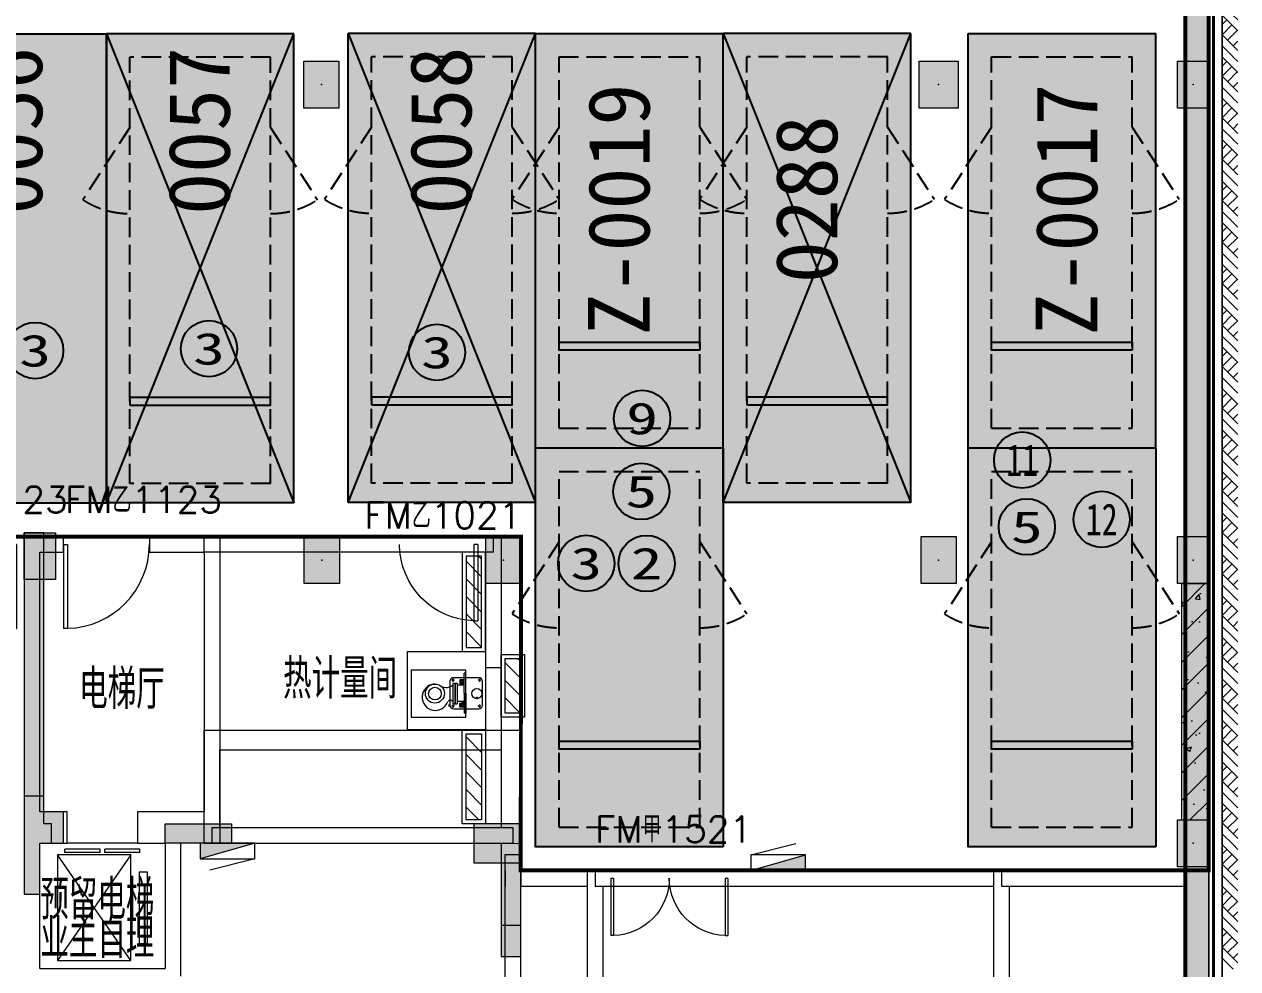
# Model space of a CAD drawing. Extents: x -264757 to 1033689, y 4049843 to 4347093.
# Drawn here: x 19860 to 35382, y 4284554 to 4296629 of the extents above; entities that cross this region are included whole.
import ezdxf
from ezdxf.enums import TextEntityAlignment as Align

# ---------------------------------------------------------------- set-up
doc = ezdxf.new("R2010")
doc.units = 0
doc.header["$LTSCALE"] = 1000
doc.header["$MEASUREMENT"] = 0
doc.linetypes.add('AX-01DK-PB01$1$A-001-车位参照B1$0$A-001-车位参照B1$0$A-001-车位参照B1$0$A-H4-001-基本图形$0$A-001-车位B1$0$DASH', pattern=[0.35, 0.25, -0.1])
doc.linetypes.add('DASH', pattern=[0.35, 0.25, -0.1])
doc.layers.add('AX-01DK-PB01$0$AX-001DK-01-PB01-02$0$A-3-WinF(Text)', color=8, linetype='Continuous', plot=False)
for name, color, linetype in [('不利因素1-紧邻消火栓', 7, 'Continuous'), ('不利因素11-尽端停车', 7, 'Continuous'), ('不利因素12-不满足一次性出车', 7, 'Continuous'), ('不利因素2-紧邻集水坑、排水沟', 7, 'Continuous'), ('不利因素3-紧邻房间出入口', 7, 'Continuous'), ('不利因素5-单面靠墙', 7, 'Continuous'), ('不可售车位', 255, 'Continuous'), ('大车位', 7, 'Continuous'), ('子母车位', 7, 'Continuous')]:
    doc.layers.add(name, color=color, linetype=linetype)
doc.layers.add('无关图层', color=8, linetype='Continuous', lineweight=0)
doc.layers.add('车位归属楼栋范围线', color=7, linetype='Continuous', true_color=0x19e6c7)
doc.styles.add('AX-01DK-PB01$0$AX-001DK-01-PB01-02$0$_TCH_WINDOW', font='SIMPLEX', dxfattribs={"bigfont": 'GBCBIG'})
doc.styles.add('AX-01DK-PB01$0$Standard', font='gbenor.shx', dxfattribs={"bigfont": 'gbcbig.shx'})
doc.styles.add('AX-01DK-PB01$1$AX-001DK-01-PB01-02$0$Standard', font='gbenor.shx', dxfattribs={"bigfont": 'gbcbig.shx'})
doc.styles.add('AX-ACK-BIANH1$0$黑体', font='simhei.ttf')
doc.styles.add('SX-ACK-PB01-WNC-ALL$0$黑体', font='simhei.ttf')
doc.styles.add('黑体', font='simhei.ttf')
pattern_1 = [(45, (-1162769.92, 4676018.46), (-176.776695, 176.776695), []), (50, (-1162769.9, 4676018.46), (717.26018, -62.75213), [75, -825]), (355, (-1162769.9, 4676018.46), (-138.75133, 752.19213), [60, -660]), (100.4514, (-1162710.15, 4676013.2), (578.5094, 689.43954), [63.7402, -701.1421]), (46.1842, (-1162769.9, 4676218.46), (1067.24105, -165.519), [112.5, -1237.5]), (96.6356, (-1162681, 4676204.7), (934.6627, 974.1179), [95.6103, -1051.713]), (351.1842, (-1162769.9, 4676218.5), (934.6619, 974.1186), [90, -990]), (21, (-1162669.9, 4676168.46), (596.90705, -402.6189), [75, -825]), (326, (-1162669.9, 4676168.46), (243.31533, 725.15005), [60, -660]), (71.4514, (-1162620.2, 4676134.9), (840.22263, 322.5305), [63.7402, -701.1421]), (37.5, (-1162769.92, 4676018.46), (12.159855, 332.893854), [0, -652, 0, -670, 0, -662.5]), (7.5, (-1162769.92, 4676018.46), (263.06954, 394.41171), [0, -382, 0, -637, 0, -252.5]), (327.5, (-1162992.92, 4676018.46), (533.822436, -22.55487), [0, -250, 0, -780, 0, -1035]), (317.5, (-1163092.92, 4676018.46), (583.18617, 100.10498), [0, -325, 0, -518, 0, -735])]
pattern_2 = [(315, (-4049148.33, 4241361.77), (112.2532015, 112.2532015), [])]

# ---------------------------------------------------------------- blocks, each defined once
blk = doc.blocks.new('20200722.21182239')
at = {"layer": '不利因素2-紧邻集水坑、排水沟', "true_color": 0xc46e92}
h = blk.add_hatch(color=233, dxfattribs=at)
h.dxf.hatch_style = 1
edge = h.paths.add_edge_path()
edge.add_arc((360, 360), 360, 0, 360)
at = {"layer": '不利因素2-紧邻集水坑、排水沟'}
blk.add_circle((360, 360), 360, dxfattribs=at)
at = {"layer": '不利因素2-紧邻集水坑、排水沟', "style": '黑体', "width": 1.390625}
blk.add_text('2', height=407, dxfattribs=at).set_placement((156, 156), (564, 156), align=Align.FIT)
blk = doc.blocks.new('SX-ACK-PB01-WNC-ALL$0$20200722.21182536')
at = {"layer": '不利因素3-紧邻房间出入口', "true_color": 0xe4d218}
h = blk.add_hatch(color=52, dxfattribs=at)
h.dxf.hatch_style = 1
edge = h.paths.add_edge_path()
edge.add_arc((360, 360), 360, 0, 360)
at = {"layer": '不利因素3-紧邻房间出入口'}
blk.add_circle((360, 360), 360, dxfattribs=at)
at = {"layer": '不利因素3-紧邻房间出入口', "style": 'SX-ACK-PB01-WNC-ALL$0$黑体', "width": 1.390625}
blk.add_text('3', height=407, dxfattribs=at).set_placement((156, 156), (564, 156), align=Align.FIT)
blk = doc.blocks.new('SX-ACK-PB01-WNC-ALL$0$20200722.21183209')
at = {"layer": '不利因素5-单面靠墙', "true_color": 0x6d711d}
h = blk.add_hatch(color=66, dxfattribs=at)
h.dxf.hatch_style = 1
edge = h.paths.add_edge_path()
edge.add_arc((360, 360), 360, 0, 360)
at = {"layer": '不利因素5-单面靠墙'}
blk.add_circle((360, 360), 360, dxfattribs=at)
at = {"layer": '不利因素5-单面靠墙', "style": 'SX-ACK-PB01-WNC-ALL$0$黑体', "width": 1.390625}
blk.add_text('5', height=407, dxfattribs=at).set_placement((156, 156), (564, 156), align=Align.FIT)
blk = doc.blocks.new('20200722.21185040')
at = {"layer": '不利因素11-尽端停车', "true_color": 0xf21b23}
h = blk.add_hatch(color=240, dxfattribs=at)
h.dxf.hatch_style = 1
edge = h.paths.add_edge_path()
edge.add_arc((360, 360), 360, 0, 360)
at = {"layer": '不利因素11-尽端停车'}
blk.add_circle((360, 360), 360, dxfattribs=at)
at = {"layer": '不利因素11-尽端停车', "style": '黑体', "width": 0.695313}
blk.add_text('11', height=407.3, dxfattribs=at).set_placement((156, 156), (564, 156), align=Align.FIT)
blk = doc.blocks.new('20200722.21185335')
at = {"layer": '不利因素12-不满足一次性出车', "true_color": 0x201adc}
h = blk.add_hatch(color=182, dxfattribs=at)
h.dxf.hatch_style = 1
edge = h.paths.add_edge_path()
edge.add_arc((360, 360), 360, 0, 360)
at = {"layer": '不利因素12-不满足一次性出车'}
blk.add_circle((360, 360), 360, dxfattribs=at)
at = {"layer": '不利因素12-不满足一次性出车', "style": '黑体', "width": 0.695313}
blk.add_text('12', height=407.3, dxfattribs=at).set_placement((156, 156), (564, 156), align=Align.FIT)
blk = doc.blocks.new('20200722.21175556')
at = {"layer": '不利因素1-紧邻消火栓', "true_color": 0x3c6a45}
h = blk.add_hatch(color=97, dxfattribs=at)
h.dxf.hatch_style = 1
edge = h.paths.add_edge_path()
edge.add_arc((360, 360), 360, 0, 360)
at = {"layer": '不利因素1-紧邻消火栓'}
blk.add_circle((360, 360), 360, dxfattribs=at)
at = {"layer": '不利因素1-紧邻消火栓', "style": '黑体', "width": 1.390625}
blk.add_text('9', height=407, dxfattribs=at).set_placement((156, 156), (564, 156), align=Align.FIT)
blk = doc.blocks.new('sadfsadfasf')
at = {"layer": '不可售车位', "true_color": 0x757b8a}
h = blk.add_hatch(color=8, dxfattribs=at)
h.dxf.hatch_style = 1
h.paths.add_polyline_path([(2400, 6000), (2400, 0), (0, 0), (0, 6000)])
at = {"layer": '不可售车位', "color": 8, "true_color": 0x757b8a}
blk.add_lwpolyline([(2400, 6000), (2400, 0), (0, 0), (0, 6000)], close=True, dxfattribs=at)
blk = doc.blocks.new('AX-01DK-PB01$0$AX-001DK-01-PB01-02$0$$DorLib2D$00000002')
at = {"layer": '无关图层'}
for p, q in [((-0.5, 0), (-0.5, 0.4875)), ((-0.475, 0.4875), (-0.5, 0.4875)), ((-0.475, 0), (-0.475, 0.4875)), ((0.475, 0), (0.475, 0.4875)), ((0.475, 0.4875), (0.5, 0.4875)), ((0.5, 0), (0.5, 0.4875)), ((-0.5, 0), (-0.475, 0)), ((0.5, 0), (0.475, 0))]:
    blk.add_line(p, q, dxfattribs=at)
at = {"layer": '无关图层', "lineweight": 13}
for centre, start, end in [((-0.4875, 0), 0, 88.53072), ((0.4875, 0), 91.46928, 180)]:
    blk.add_arc(centre, 0.4875, start, end, dxfattribs=at)
blk = doc.blocks.new('AX-01DK-PB01$0$$DorLib2D$00000001')
at = {"layer": '无关图层'}
for p, q in [((0.45, 0.975), (0.5, 0.975)), ((0.45, 0), (0.45, 0.975)), ((0.5, 0), (0.5, 0.975)), ((0.5, 0), (0.45, 0))]:
    blk.add_line(p, q, dxfattribs=at)
at = {"layer": '无关图层', "lineweight": 13}
blk.add_arc((0.475, 0), 0.975, 91.4693, 180, dxfattribs=at)
blk = doc.blocks.new('AX-01DK-PB01$1$$LinePat$素土夯实')
at = {"layer": '无关图层'}
for p, q in [((0, -210), (210, 0)), ((120, -300), (420, 0)), ((420, 0), (608, -188)), ((495, -300), (795, 0)), ((615, 0), (705, -90)), ((210, -210), (300, -300)), ((315, -105), (502, -293)), ((705, -300), (795, -210))]:
    blk.add_line(p, q, dxfattribs=at)
blk = doc.blocks.new('SX-CK-PB001-WNC$1$20211103.13313578')
at = {"layer": '无关图层'}
h = blk.add_hatch(color=256, dxfattribs=at)
h.dxf.hatch_style = 1
h.paths.add_polyline_path([(0, 600), (450, 600), (450, 0), (0, 0)])
blk.add_lwpolyline([(0, 600), (450, 600), (450, 0), (0, 0)], close=True, dxfattribs=at)
blk.add_point((225, 300), dxfattribs=at)
blk = doc.blocks.new('SX-CK-PB001-WNC$1$20211103.13313888')
at = {"layer": '无关图层'}
h = blk.add_hatch(color=256, dxfattribs=at)
h.dxf.hatch_style = 1
h.paths.add_polyline_path([(0, 600), (400, 600), (400, 0), (0, 0)])
blk.add_lwpolyline([(0, 600), (400, 600), (400, 0), (0, 0)], close=True, dxfattribs=at)
blk.add_point((200, 300), dxfattribs=at)
blk = doc.blocks.new('PX-03CK-JSK$0$PX-CKB-P01-JSK$0$$0$水泵')
at = {"layer": '无关图层'}
for p, q in [((-25148, 231515, 0), (-25148, 231195, 0)), ((-25135, 231525, 0), (-25095, 231525, 0)), ((-25116, 231543, 0), (-25116, 231511, 0)), ((-25116, 231511, 0), (-25116, 231507, 0)), ((-24798, 231565, 0), (-25098, 231565, 0)), ((-24903, 231492, 0), (-24880, 231492, 0)), ((-24804, 231524, 0), (-24764, 231524, 0)), ((-24785, 231542, 0), (-24785, 231510, 0)), ((-24785, 231510, 0), (-24785, 231506, 0)), ((-24748, 231195, 0), (-24748, 231515, 0)), ((-24644, 231352, 0), (-25244, 231352, 0)), ((-25244, 231352, 0), (-25244, 230652, 0)), ((-24950, 231351, 0), (-25204, 231351, 0)), ((-25204, 231351, 0), (-25204, 231330, 0)), ((-24950, 231330, 0), (-25204, 231330, 0)), ((-25120, 231330, 0), (-25120, 231273, 0)), ((-25120, 231273, 0), (-25070, 231273, 0)), ((-25108, 231323, 0), (-25067, 231323, 0)), ((-25108, 231284, 0), (-25108, 231323, 0)), ((-25070, 231284, 0), (-25108, 231284, 0)), ((-25103, 231315, 0), (-25103, 231292, 0)), ((-25085, 231320, 0), (-25098, 231320, 0)), ((-25098, 231287, 0), (-25084, 231287, 0)), ((-25084, 231323, 0), (-25084, 231284, 0)), ((-25084, 231310, 0), (-25052, 231310, 0)), ((-25084, 231297, 0), (-25052, 231297, 0)), ((-25055, 231310, 0), (-25083, 231310, 0)), ((-25070, 231273, 0), (-25070, 231284, 0)), ((-25067, 231323, 0), (-25067, 231330, 0)), ((-25052, 231328, 0), (-25052, 231239, 0)), ((-24950, 231351, 0), (-24696, 231351, 0)), ((-24950, 231330, 0), (-24696, 231330, 0)), ((-24846, 231239, 0), (-24846, 231328, 0)), ((-24846, 231312, 0), (-24807, 231312, 0)), ((-24844, 231299, 0), (-24806, 231299, 0)), ((-24827, 231323, 0), (-24827, 231330, 0)), ((-24785, 231323, 0), (-24827, 231323, 0)), ((-24824, 231284, 0), (-24785, 231284, 0)), ((-24824, 231273, 0), (-24824, 231284, 0)), ((-24773, 231273, 0), (-24824, 231273, 0)), ((-24807, 231322, 0), (-24807, 231284, 0)), ((-24793, 231319, 0), (-24807, 231319, 0)), ((-24807, 231289, 0), (-24793, 231289, 0)), ((-24788, 231294, 0), (-24788, 231314, 0)), ((-24785, 231284, 0), (-24785, 231323, 0)), ((-24773, 231324, 0), (-24773, 231332, 0)), ((-24773, 231330, 0), (-24773, 231273, 0)), ((-24696, 231351, 0), (-24696, 231330, 0)), ((-24644, 230652, 0), (-24644, 231352, 0)), ((-25136, 231186, 0), (-25096, 231186, 0)), ((-25106, 231185, 0), (-25129, 231185, 0)), ((-25117, 231204, 0), (-25117, 231172, 0)), ((-25117, 231172, 0), (-25117, 231168, 0)), ((-25098, 231145, 0), (-24798, 231145, 0)), ((-25077, 231185, 0), (-25077, 231238, 0)), ((-25077, 231215, 0), (-24815, 231215, 0)), ((-25077, 231208, 0), (-24815, 231208, 0)), ((-25077, 231185, 0), (-24815, 231185, 0)), ((-25076, 231238, 0), (-24815, 231238, 0)), ((-24815, 231185, 0), (-24815, 231238, 0)), ((-24781, 231136, 0), (-24805, 231136, 0)), ((-24804, 231186, 0), (-24764, 231186, 0)), ((-24785, 231205, 0), (-24785, 231173, 0)), ((-24785, 231173, 0), (-24785, 231169, 0)), ((-25244, 230652, 0), (-24644, 230652, 0))]:
    blk.add_line(p, q, dxfattribs=at)
for centre, radius in [((-25117, 231525, 0), 8.75), ((-24944, 231492, 0), 65), ((-24891, 231492, 0), 7.88), ((-24785, 231524, 0), 8.75), ((-25117, 231186, 0), 8.75), ((-24785, 231186, 0), 8.75), ((-24945, 230955, 0), 122), ((-24945, 230955, 0), 80.5)]:
    blk.add_circle(centre, radius, dxfattribs=at)
for centre, radius, start, end in [((-25098, 231515, 0), 50, 90.0002, 180.0002), ((-24798, 231515, 0), 50, 0.0002, 90.0002), ((-25098, 231315, 0), 5.18, 90.0002, 180.0002), ((-25098, 231292, 0), 5.18, 180.0002, 270.0002), ((-24793, 231314, 0), 5.18, 0.0002, 90.0002), ((-24793, 231294, 0), 5.18, 270.0002, 0.0002), ((-25098, 231195, 0), 50, 180.0002, 270.0002), ((-24899, 230961, 0), 169, 185.2838, 71.5275), ((-25165, 231098, 0), 142, 319.6544, 36.6268), ((-24826, 231152, 0), 34.6, 117.9765, 237.6187), ((-24798, 231195, 0), 50, 270.0002, 0.0002)]:
    blk.add_arc(centre, radius, start, end, dxfattribs=at)
blk = doc.blocks.new('AX-01DK-PB01$0$AX-001DK-01-PP01$0$AX-001DK-01-PP01$0$$DORLIB2D$00000127')
at = {"layer": '无关图层'}
for points in [[(-0.533, 0.795), (-0.533, 0.69)], [(-0.033, 0.795), (-0.533, 0.795)], [(-0.033, 0.69), (-0.533, 0.69)], [(-0.033, 0.795), (-0.033, 0.69)], [(0.533, 0.795), (0.033, 0.795)], [(0.033, 0.795), (0.033, 0.69)], [(0.533, 0.69), (0.033, 0.69)], [(0.533, 0.795), (0.533, 0.69)], [(0.5, 0.5), (-0.5, 0.5)]]:
    blk.add_lwpolyline(points, dxfattribs=at)
blk = doc.blocks.new('PX-03CK-XHS$1$$TWTSYS$00000508')
at = {"layer": '无关图层'}
for p, q in [((-0.5, 0.5), (0.324, 1.224)), ((-0.5, 0.5), (-0.5, -0.5)), ((-0.5, -0.5), (0.5, 0.5)), ((0.5, 0.5), (-0.5, 0.5)), ((0.5, -0.5), (0.5, 0.5)), ((-0.5, -0.5), (0.5, -0.5))]:
    blk.add_line(p, q, dxfattribs=at)
blk.add_solid([(0.5, -0.5), (0.5, 0.5), (-0.5, -0.5)], dxfattribs=at)
blk = doc.blocks.new('A$C741380cb')
at = {"layer": '子母车位', "true_color": 0x0617f9}
h = blk.add_hatch(color=5, dxfattribs=at)
h.dxf.hatch_style = 1
h.paths.add_polyline_path([(2400, 0), (2400, -10400), (0, -10400), (0, 0)])

msp = doc.modelspace()

# ---------------------------------------------------------------- hatches: boundary and pattern name
at = {"layer": '大车位', "true_color": 0xe806f9}
h = msp.add_hatch(color=6, dxfattribs=at)
h.dxf.hatch_style = 1
h.paths.add_polyline_path([(23310.4, 4296508), (23310.4, 4290508), (20910.4, 4290508), (20910.4, 4296508)])
h = msp.add_hatch(color=6, dxfattribs=at)
h.dxf.hatch_style = 1
h.paths.add_polyline_path([(26401.4, 4296512.6), (26401.4, 4290512.6), (24001.4, 4290512.6), (24001.4, 4296512.6)])
h = msp.add_hatch(color=6, dxfattribs=at)
h.dxf.hatch_style = 1
h.paths.add_polyline_path([(31201.4, 4296512.6), (31201.4, 4290512.6), (28801.4, 4290512.6), (28801.4, 4296512.6)])
at = {"layer": '无关图层'}
h = msp.add_hatch(dxfattribs=at)
h.set_pattern_fill('钢筋混凝土', color=256, scale=100)
h.set_pattern_definition(pattern_1)
h.paths.add_polyline_path([(34710.6, 4289478), (35010.6, 4289478), (35010.6, 4315662.6), (26911, 4315662.6), (26911, 4315362.6), (34710.6, 4315362.6)])
for points in [[(34711, 4309466.7), (34711.1, 4257299.3), (35011.1, 4257299.3), (35011, 4309466.7)], [(19860.6, 4290127.9), (20259.5, 4290127.9), (20259.5, 4289527.9), (19860.6, 4289527.9)], [(20360, 4286558.4), (20110.9, 4286557), (20110.9, 4286758.4), (19860, 4286758.4), (19860, 4285508), (20060.7, 4285508), (20060.7, 4286157.9), (20360, 4286158.4)], [(21660.6, 4286157.9), (21660.6, 4286407.9), (22510.6, 4286407.9), (22510.6, 4286157.9)], [(26210, 4286408), (25610, 4286408), (25610, 4285908), (26210, 4285908)], [(25959.3, 4285108), (25959.7, 4284708), (26210.2, 4284708), (26209.9, 4285108)]]:
    msp.add_hatch(color=256, dxfattribs=at).paths.add_polyline_path(points)
h = msp.add_hatch(color=256, dxfattribs=at)
h.dxf.hatch_style = 1
h.paths.add_polyline_path([(31305.4, 4296158), (31805.4, 4296158), (31805.4, 4295558), (31305.4, 4295558)])
h = msp.add_hatch(color=256, dxfattribs=at)
h.dxf.hatch_style = 1
h.paths.add_polyline_path([(20209.3, 4286157.9), (20209.3, 4286407.9), (20110.2, 4286407.9), (20110.2, 4290127.9), (19860.2, 4290127.9), (19859.3, 4286407.9), (19859.3, 4285507.9), (20059.3, 4285507.9), (20059.3, 4286157.9)])
h = msp.add_hatch(dxfattribs=at)
h.set_pattern_fill('ANSI31', color=256, scale=100, angle=270)
h.set_pattern_definition(pattern_2)
h.paths.add_polyline_path([(25710.4, 4288658.5), (25710.4, 4289828), (25510.5, 4289828), (25510.5, 4288658.5)])
h = msp.add_hatch(dxfattribs=at)
h.set_pattern_fill('钢筋混凝土', color=256, scale=100)
h.set_pattern_definition(pattern_1)
h.paths.add_polyline_path([(35010.6, 4289478), (34660.6, 4289478), (34660.6, 4286458), (35010.6, 4286458)])
h = msp.add_hatch(dxfattribs=at)
h.set_pattern_fill('ANSI31', color=256, scale=100, angle=270)
h.set_pattern_definition([(315, (-4049648.23, 4240838.38), (112.2532015, 112.2532015), [])])
h.paths.add_polyline_path([(26210.3, 4288521.5), (26210.3, 4287821.5), (26010.4, 4287821.5), (26010.4, 4288521.5)])
h = msp.add_hatch(dxfattribs=at)
h.set_pattern_fill('ANSI31', color=256, scale=100, angle=270)
h.set_pattern_definition(pattern_2)
h.paths.add_polyline_path([(25710.4, 4287558.5), (25710.4, 4286458), (25510.5, 4286458), (25510.5, 4287558.5)])
h = msp.add_hatch(color=256, dxfattribs=at)
h.dxf.hatch_style = 1
h.paths.add_polyline_path([(25610, 4286408), (25610, 4286158), (25960, 4286158), (25960, 4284708), (26210, 4284708), (26210, 4286408)])
h = msp.add_hatch(dxfattribs=at)
h.set_pattern_fill('钢筋混凝土', color=256, scale=100)
h.set_pattern_definition(pattern_1)
h.paths.add_polyline_path([(35010.6, 4286458), (34710.6, 4286458), (34710.6, 4256908.1), (26760.7, 4256908.1), (26760.7, 4256608.1), (35010.6, 4256608.1)])

# ---------------------------------------------------------------- linework, layer by layer
at = {"layer": '大车位', "color": 83}
for p, q in [((20910.4, 4290508, 0), (20910.4, 4296508, 0)), ((23310.4, 4296508, 0), (20910.4, 4296508, 0)), ((23310.4, 4290508, 0), (23310.4, 4296508, 0)), ((24001.4, 4290512.6, 0), (24001.4, 4296512.6, 0)), ((26401.4, 4296512.6, 0), (24001.4, 4296512.6, 0)), ((26401.4, 4290512.6, 0), (26401.4, 4296512.6, 0)), ((28801.4, 4290512.6, 0), (28801.4, 4296512.6, 0)), ((31201.4, 4296512.6, 0), (28801.4, 4296512.6, 0)), ((31201.4, 4290512.6, 0), (31201.4, 4296512.6, 0)), ((23310.4, 4290508, 0), (20910.4, 4290508, 0)), ((26401.4, 4290512.6, 0), (24001.4, 4290512.6, 0)), ((31201.4, 4290512.6, 0), (28801.4, 4290512.6, 0))]:
    msp.add_line(p, q, dxfattribs=at)
at = {"layer": '大车位', "color": 8, "linetype": 'AX-01DK-PB01$1$A-001-车位参照B1$0$A-001-车位参照B1$0$A-001-车位参照B1$0$A-H4-001-基本图形$0$A-001-车位B1$0$DASH'}
for p, q in [((23010.4, 4296208, 0), (21210.4, 4296208, 0)), ((21210.4, 4290758, 0), (21210.4, 4296208, 0)), ((23010.4, 4290758, 0), (23010.4, 4296208, 0)), ((26101.4, 4296212.6, 0), (24301.4, 4296212.6, 0)), ((24301.4, 4290762.6, 0), (24301.4, 4296212.6, 0)), ((26101.4, 4290762.6, 0), (26101.4, 4296212.6, 0)), ((30901.4, 4296212.6, 0), (29101.4, 4296212.6, 0)), ((29101.4, 4290762.6, 0), (29101.4, 4296212.6, 0)), ((30901.4, 4290762.6, 0), (30901.4, 4296212.6, 0)), ((23010.4, 4290758, 0), (21210.4, 4290758, 0)), ((26101.4, 4290762.6, 0), (24301.4, 4290762.6, 0)), ((30901.4, 4290762.6, 0), (29101.4, 4290762.6, 0))]:
    msp.add_line(p, q, dxfattribs=at)
at = {"layer": '大车位', "color": 83, "elevation": 0}
for points in [[(20910.4, 4296508), (23310.4, 4290508)], [(20910.4, 4290508), (23310.4, 4296508)], [(24001.4, 4296512.6), (26401.4, 4290512.6)], [(24001.4, 4290512.6), (26401.4, 4296512.6)], [(28801.4, 4296512.6), (31201.4, 4290512.6)], [(28801.4, 4290512.6), (31201.4, 4296512.6)]]:
    msp.add_lwpolyline(points, dxfattribs=at)
at = {"layer": '大车位', "linetype": 'AX-01DK-PB01$1$A-001-车位参照B1$0$A-001-车位参照B1$0$A-001-车位参照B1$0$A-H4-001-基本图形$0$A-001-车位B1$0$DASH', "elevation": 0}
for points in [[(21210.4, 4295308), (20610.4, 4294386.1)], [(23010.4, 4295308), (23610.4, 4294386.1)], [(24301.4, 4295312.6), (23701.4, 4294390.7)], [(26101.4, 4295312.6), (26701.4, 4294390.7)], [(29101.4, 4295312.6), (28501.4, 4294390.7)], [(30901.4, 4295312.6), (31501.4, 4294390.7)]]:
    msp.add_lwpolyline(points, dxfattribs=at)
at = {"layer": '大车位', "elevation": 0}
for points in [[(21210.4, 4291758), (23010.4, 4291758), (23010.4, 4291858), (21210.4, 4291858)], [(24301.4, 4291762.6), (26101.4, 4291762.6), (26101.4, 4291862.6), (24301.4, 4291862.6)], [(29101.4, 4291762.6), (30901.4, 4291762.6), (30901.4, 4291862.6), (29101.4, 4291862.6)]]:
    msp.add_lwpolyline(points, close=True, dxfattribs=at)
at = {"layer": '大车位', "linetype": 'AX-01DK-PB01$1$A-001-车位参照B1$0$A-001-车位参照B1$0$A-001-车位参照B1$0$A-H4-001-基本图形$0$A-001-车位B1$0$DASH'}
for centre, start, end in [((21210.4, 4295308, 0), 236.94427, 270), ((23010.4, 4295308, 0), 270, 303.05573), ((24301.4, 4295312.6, 0), 236.94427, 270), ((26101.4, 4295312.6, 0), 270, 303.05573), ((29101.4, 4295312.6, 0), 236.94427, 270), ((30901.4, 4295312.6, 0), 270, 303.05573)]:
    msp.add_arc(centre, 1100, start, end, dxfattribs=at)
at = {"layer": '子母车位', "color": 83}
for p, q in [((26401.4, 4291212.6, 0), (26401.4, 4296512.6, 0)), ((26401.4, 4296512.6, 0), (28801.4, 4296512.6, 0)), ((28801.4, 4291212.6, 0), (28801.4, 4296512.6, 0)), ((31932.4, 4291212.6, 0), (31932.4, 4296512.6)), ((31932.4, 4296512.6), (34332.4, 4296512.6)), ((34332.4, 4291212.6, 0), (34332.4, 4296512.6)), ((26401.4, 4291212.6, 0), (28801.4, 4291212.6, 0)), ((31932.4, 4291212.6, 0), (34332.4, 4291212.6, 0))]:
    msp.add_line(p, q, dxfattribs=at)
at = {"layer": '子母车位', "color": 8, "linetype": 'AX-01DK-PB01$1$A-001-车位参照B1$0$A-001-车位参照B1$0$A-001-车位参照B1$0$A-H4-001-基本图形$0$A-001-车位B1$0$DASH'}
for p, q in [((26701.4, 4296212.6, 0), (28501.4, 4296212.6, 0)), ((26701.4, 4291462.6, 0), (26701.4, 4296212.6, 0)), ((28501.4, 4291462.6, 0), (28501.4, 4296212.6, 0)), ((32232.4, 4296212.6), (34032.4, 4296212.6)), ((32232.4, 4291462.6, 0), (32232.4, 4296212.6)), ((34032.4, 4291462.6, 0), (34032.4, 4296212.6)), ((26701.4, 4291462.6, 0), (28501.4, 4291462.6, 0)), ((32232.4, 4291462.6, 0), (34032.4, 4291462.6, 0)), ((26701.4, 4290912.6), (28501.4, 4290912.6)), ((26701.4, 4286362.6, 0), (26701.4, 4290912.6)), ((28501.4, 4286362.6, 0), (28501.4, 4290912.6)), ((32232.4, 4290912.6, 0), (34032.4, 4290912.6, 0)), ((32232.4, 4286362.6), (32232.4, 4290912.6, 0)), ((34032.4, 4286362.6), (34032.4, 4290912.6, 0)), ((26701.4, 4286362.6, 0), (28501.4, 4286362.6, 0)), ((32232.4, 4286362.6), (34032.4, 4286362.6))]:
    msp.add_line(p, q, dxfattribs=at)
at = {"layer": '子母车位', "linetype": 'AX-01DK-PB01$1$A-001-车位参照B1$0$A-001-车位参照B1$0$A-001-车位参照B1$0$A-H4-001-基本图形$0$A-001-车位B1$0$DASH', "elevation": 0}
for points in [[(26701.4, 4295312.6), (26101.4, 4294390.7)], [(28501.4, 4295312.6), (29101.4, 4294390.7)], [(32232.4, 4295312.6), (31632.4, 4294390.7)], [(34032.4, 4295312.6), (34632.4, 4294390.7)], [(26701.4, 4290012.6), (26101.4, 4289090.7)], [(28501.4, 4290012.6), (29101.4, 4289090.7)], [(32232.4, 4290012.6), (31632.4, 4289090.7)], [(34032.4, 4290012.6), (34632.4, 4289090.7)]]:
    msp.add_lwpolyline(points, dxfattribs=at)
at = {"layer": '子母车位', "elevation": 0}
for points in [[(28501.4, 4292462.6), (26701.4, 4292462.6), (26701.4, 4292562.6), (28501.4, 4292562.6)], [(34032.4, 4292462.6), (32232.4, 4292462.6), (32232.4, 4292562.6), (34032.4, 4292562.6)], [(28501.4, 4287362.6), (26701.4, 4287362.6), (26701.4, 4287462.6), (28501.4, 4287462.6)], [(34032.4, 4287362.6), (32232.4, 4287362.6), (32232.4, 4287462.6), (34032.4, 4287462.6)]]:
    msp.add_lwpolyline(points, close=True, dxfattribs=at)
at = {"layer": '子母车位', "color": 83, "elevation": 0}
for points in [[(28801.4, 4286112.6), (26401.4, 4286112.6), (26401.4, 4291212.6), (28801.4, 4291212.6)], [(34332.4, 4286112.6), (31932.4, 4286112.6), (31932.4, 4291212.6), (34332.4, 4291212.6)]]:
    msp.add_lwpolyline(points, close=True, dxfattribs=at)
at = {"layer": '子母车位', "linetype": 'AX-01DK-PB01$1$A-001-车位参照B1$0$A-001-车位参照B1$0$A-001-车位参照B1$0$A-H4-001-基本图形$0$A-001-车位B1$0$DASH'}
for centre, start, end in [((26701.4, 4295312.6, 0), 236.94427, 270), ((28501.4, 4295312.6, 0), 270, 303.05573), ((32232.4, 4295312.6), 236.94427, 270), ((34032.4, 4295312.6), 270, 303.05573), ((26701.4, 4290012.6), 236.94427, 270), ((28501.4, 4290012.6), 270, 303.05573), ((32232.4, 4290012.6, 0), 236.94427, 270), ((34032.4, 4290012.6, 0), 270, 303.05573)]:
    msp.add_arc(centre, 1100, start, end, dxfattribs=at)
at = {"layer": '无关图层'}
for p, q in [((35080.3, 4315732.6), (35083, 4256546.5)), ((35183, 4256447.1), (35180.3, 4315832.6)), ((35180.3, 4315832.6), (35183, 4256447.1)), ((35063, 4256566.3), (35060.3, 4315712.6)), ((35070.3, 4315722.6), (35073, 4256556.4)), ((34711, 4309466.7), (34711.1, 4257299.3)), ((35011, 4309466.7), (35011.1, 4257299.3)), ((19960, 4290078), (19760, 4290078)), ((20360, 4290078), (19960, 4290078)), ((20360, 4289878), (20360, 4290078)), ((22360.4, 4290078), (21460, 4290078)), ((21460, 4290078), (21460, 4289878)), ((25860.4, 4290078), (22160.4, 4290078)), ((22160.4, 4289878), (22160.4, 4290078)), ((22360.4, 4290078), (22360.4, 4286158)), ((25660.4, 4290078), (24660.4, 4290078)), ((25860.4, 4289878), (25860.4, 4290078)), ((25960.4, 4290078), (25960.4, 4286408)), ((20060, 4289878), (20360, 4289878)), ((20060, 4286558), (20060, 4289878)), ((21460, 4289878), (22160.4, 4289878)), ((25860.4, 4289878), (22160.4, 4289878)), ((22160.4, 4289878), (22160.4, 4286558)), ((25660.4, 4289878), (24660.4, 4289878)), ((25760.4, 4289878), (25760.4, 4286408)), ((25760.4, 4288403.4), (25960.4, 4288403.4)), ((20410, 4286558), (20060, 4286558)), ((20410, 4286158), (20410, 4286558)), ((21760.4, 4286558), (21310, 4286558)), ((21310, 4286558), (21310, 4286158)), ((22160.4, 4286558), (21760.4, 4286558)), ((25960.4, 4286408), (25760.4, 4286408)), ((22260.4, 4286358.1), (26109.1, 4286357.7)), ((22260.4, 4286358.1), (22260.4, 4286158.1)), ((26109.1, 4286357.7), (26109.1, 4286157.7)), ((20060, 4284558), (20060, 4286158)), ((20060, 4286158), (20410, 4286158)), ((21310, 4286158), (21660.4, 4286158)), ((21660.4, 4286158), (21660.4, 4284558)), ((21860.4, 4286158), (21860.4, 4284458)), ((22360.4, 4286158), (21860.4, 4286158)), ((22260.4, 4286158.1), (26109.1, 4286157.7)), ((26009.1, 4286007.7), (26007.7, 4279248.7)), ((26209.1, 4286007.6), (26009.1, 4286007.7)), ((26209.1, 4286007.6), (26207.7, 4279248.7)), ((26010.3, 4285808.1), (26010.2, 4285608.1)), ((26010.3, 4285808.1), (26010.2, 4285608.1)), ((26010.3, 4285808.1), (26010.3, 4285808.1)), ((26210.1, 4285810.3), (26210, 4285610.3)), ((26210.1, 4285810.3), (27161.4, 4285809.6)), ((27061.4, 4285809.7), (27059.7, 4282479.7)), ((27161.4, 4285809.6), (27161.3, 4285609.6)), ((27161.4, 4285809.6), (32359.4, 4285808)), ((27361.3, 4285809.6), (28861.3, 4285809.1)), ((32259.4, 4285808.1), (32258.7, 4282578.3)), ((32359.4, 4285808), (34711.2, 4285807.3)), ((32359.4, 4285808), (32359.4, 4285608)), ((34711.2, 4285807.3), (34711.1, 4285607.3)), ((26010.2, 4285608.1), (26010.2, 4285608.1)), ((26210, 4285610.3), (27061.3, 4285609.7)), ((27161.3, 4285609.6), (32259.4, 4285608.1)), ((27261.3, 4285609.6), (27259.8, 4282579.7)), ((27361.3, 4285609.6), (28861.3, 4285609.1)), ((32359.4, 4285608), (34711.1, 4285607.3)), ((32459.4, 4285608), (32458.7, 4282478.2)), ((20060, 4284558), (21660.4, 4284558))]:
    msp.add_line(p, q, dxfattribs=at)
for points in [[(34710.6, 4286458), (34710.6, 4256908.1), (26760.7, 4256908.1), (26760.7, 4256608.1), (35010.6, 4256608.1), (35010.6, 4315662.6), (26911, 4315662.6), (26911, 4315362.6), (34710.6, 4315362.6), (34710.6, 4289478)], [(34660.6, 4289478), (34660.6, 4286458)], [(34660.6, 4289478), (35010.6, 4289478)], [(26210, 4286151.8), (22160.4, 4286153.5), (22160.4, 4287603.5), (26210, 4287603.5), (26210, 4286151.8)], [(34660.6, 4286458), (35010.6, 4286458)], [(21225, 4284658), (20285, 4286008)], [(21225, 4286008), (20285, 4284658)]]:
    msp.add_lwpolyline(points, dxfattribs=at)
for points in [[(31305.4, 4296158), (31805.4, 4296158), (31805.4, 4295558), (31305.4, 4295558)], [(20209.3, 4286157.9), (20209.3, 4286407.9), (20110.2, 4286407.9), (20110.2, 4290127.9), (19860.2, 4290127.9), (19859.3, 4286407.9), (19859.3, 4285507.9), (20059.3, 4285507.9), (20059.3, 4286157.9)], [(19860.6, 4290127.9), (20259.5, 4290127.9), (20259.5, 4289527.9), (19860.6, 4289527.9)], [(25760.4, 4288608.5), (25760.4, 4289878), (25460.5, 4289878), (25460.5, 4288608.5)], [(25710.4, 4288658.5), (25710.4, 4289828), (25510.5, 4289828), (25510.5, 4288658.5)], [(24760.4, 4287608.5), (24760.4, 4288608.5), (25760.4, 4288608.5), (25760.4, 4287608.5)], [(26260.3, 4288571.5), (26260.3, 4287771.5), (25960.4, 4287771.5), (25960.4, 4288571.5)], [(26210.3, 4288521.5), (26210.3, 4287821.5), (26010.4, 4287821.5), (26010.4, 4288521.5)], [(25760.4, 4287608.5), (25760.4, 4286408), (25460.5, 4286408), (25460.5, 4287608.5)], [(25710.4, 4287558.5), (25710.4, 4286458), (25510.5, 4286458), (25510.5, 4287558.5)], [(22360.4, 4286353.5), (22360.4, 4287353.5), (25960, 4287353.5), (25960, 4286353.5)], [(20360, 4286558.4), (20110.9, 4286557), (20110.9, 4286758.4), (19860, 4286758.4), (19860, 4285508), (20060.7, 4285508), (20060.7, 4286157.9), (20360, 4286158.4)], [(21660.6, 4286157.9), (21660.6, 4286407.9), (22510.6, 4286407.9), (22510.6, 4286157.9)], [(25610, 4286408), (25610, 4286158), (25960, 4286158), (25960, 4284708), (26210, 4284708), (26210, 4286408)], [(26210, 4286408), (25610, 4286408), (25610, 4285908), (26210, 4285908)], [(21225, 4286008), (20285, 4286008), (20285, 4284658), (21225, 4284658)], [(21435, 4285788), (21330, 4285788), (21330, 4284878), (21435, 4284878)], [(25959.3, 4285108), (25959.7, 4284708), (26210.2, 4284708), (26209.9, 4285108)]]:
    msp.add_lwpolyline(points, close=True, dxfattribs=at)
msp.add_point((31555.4, 4295858), dxfattribs=at)
at = {"layer": '车位归属楼栋范围线', "linetype": 'DASH', "ltscale": 5, "const_width": 50}
for points in [[(7360.8, 4286156.9), (10846.5, 4286156.9), (10846.5, 4290078), (26215.4, 4290078), (26210.1, 4285810.3), (35011.1, 4285810.3), (35011.1, 4315662.6), (26911.1, 4315661.4), (26911.1, 4316863.1), (24161.3, 4316863), (24162.1, 4319332.6), (14461.2, 4319333.1), (14461.2, 4316907.9), (9161.7, 4316863), (9161.7, 4319332.6), (-538.8, 4319333.1)], [(-30040.1, 4307786), (-22180.7, 4307786), (-22180.7, 4312789.5), (-14943.1, 4312789.5), (-14943.1, 4307715.7), (-7136.3, 4307715.7), (-7136.3, 4312856.2), (390.6, 4312856.2), (390.6, 4307878.3), (8352.1, 4307878.3), (8352.1, 4312829.7), (15349.9, 4312829.7), (15349.9, 4307756.3), (23347.2, 4307756.3), (23347.2, 4312762.9), (26519, 4312762.9), (26519, 4308301.3), (34710.6, 4308301.3), (34710.6, 4256608.1)]]:
    msp.add_lwpolyline(points, dxfattribs=at)

# ---------------------------------------------------------------- block references
at = {"layer": '不利因素1-紧邻消火栓'}
msp.add_blockref('20200722.21175556', (27403, 4291229.8, 0), dxfattribs=at)
at = {"layer": '不利因素11-尽端停车'}
msp.add_blockref('20200722.21185040', (32264.9, 4290696.8, 0), dxfattribs=at)
at = {"layer": '不利因素12-不满足一次性出车'}
msp.add_blockref('20200722.21185335', (33281.7, 4289938.5, 0), dxfattribs=at)
at = {"layer": '不利因素2-紧邻集水坑、排水沟'}
msp.add_blockref('20200722.21182239', (27460.3, 4289374.4, 0), dxfattribs=at)
at = {"layer": '不利因素3-紧邻房间出入口'}
for p in [(19639.2, 4292097.2, 0), (21863.2, 4292120.6, 0), (24778.9, 4292073.8), (26688.3, 4289375.7, 0)]:
    msp.add_blockref('SX-ACK-PB01-WNC-ALL$0$20200722.21182536', p, dxfattribs=at)
at = {"layer": '不利因素5-单面靠墙'}
for p in [(27393.1, 4290295.4, 0), (32324.1, 4289843.3, 0)]:
    msp.add_blockref('SX-ACK-PB01-WNC-ALL$0$20200722.21183209', p, dxfattribs=at)
at = {"layer": '不可售车位'}
msp.add_blockref('sadfsadfasf', (18510.4, 4290506.9, 0), dxfattribs=at)
at = {"layer": '子母车位', "extrusion": (0, 0, -1), "zscale": -1}
for p in [(-28801.4, 4296512.6, 0), (-34332.4, 4296512.6)]:
    msp.add_blockref('A$C741380cb', p, dxfattribs=at)
at = {"layer": '无关图层'}
for name, p, xscale, yscale, zscale, rotation in [('AX-01DK-PB01$1$$LinePat$素土夯实', (35181.2, 4296214.2), 0.6669528530761182, 0.6666666666666666, 0.6666666666666666, 90.00261252473601), ('AX-01DK-PB01$1$$LinePat$素土夯实', (35181.2, 4295683.9), 0.6669528530761182, 0.6666666666666666, 0.6666666666666666, 90.00261252473601), ('AX-01DK-PB01$1$$LinePat$素土夯实', (35181.2, 4295153.7), 0.6669528530761182, 0.6666666666666666, 0.6666666666666666, 90.00261252473601), ('AX-01DK-PB01$1$$LinePat$素土夯实', (35181.2, 4294623.5), 0.6669528530761182, 0.6666666666666666, 0.6666666666666666, 90.00261252473601), ('AX-01DK-PB01$1$$LinePat$素土夯实', (35181.3, 4294093.3), 0.6669528530761182, 0.6666666666666666, 0.6666666666666666, 90.00261252473601), ('AX-01DK-PB01$1$$LinePat$素土夯实', (35181.3, 4293563), 0.6669528530761182, 0.6666666666666666, 0.6666666666666666, 90.00261252473601), ('AX-01DK-PB01$1$$LinePat$素土夯实', (35181.3, 4293032.8), 0.6669528530761182, 0.6666666666666666, 0.6666666666666666, 90.00261252473601), ('AX-01DK-PB01$1$$LinePat$素土夯实', (35181.3, 4292502.6), 0.6669528530761182, 0.6666666666666666, 0.6666666666666666, 90.00261252473601), ('AX-01DK-PB01$1$$LinePat$素土夯实', (35181.4, 4291972.4), 0.6669528530761182, 0.6666666666666666, 0.6666666666666666, 90.00261252473601), ('AX-01DK-PB01$1$$LinePat$素土夯实', (35181.4, 4291442.1), 0.6669528530761182, 0.6666666666666666, 0.6666666666666666, 90.00261252473601), ('AX-01DK-PB01$1$$LinePat$素土夯实', (35181.4, 4290911.9), 0.6669528530761182, 0.6666666666666666, 0.6666666666666666, 90.00261252473601), ('AX-01DK-PB01$1$$LinePat$素土夯实', (35181.4, 4290381.7), 0.6669528530761182, 0.6666666666666666, 0.6666666666666666, 90.00261252473601), ('AX-01DK-PB01$1$$LinePat$素土夯实', (35181.5, 4289851.4), 0.6669528530761182, 0.6666666666666666, 0.6666666666666666, 90.00261252473601), ('AX-01DK-PB01$0$$DorLib2D$00000001', (25160.4, 4289978), -1000, 1000, -1000, 180.0000004755316), ('AX-01DK-PB01$1$$LinePat$素土夯实', (35181.5, 4289321.2), 0.6669528530761182, 0.6666666666666666, 0.6666666666666666, 90.00261252473601), ('AX-01DK-PB01$1$$LinePat$素土夯实', (35181.5, 4288791), 0.6669528530761182, 0.6666666666666666, 0.6666666666666666, 90.00261252473601), ('AX-01DK-PB01$1$$LinePat$素土夯实', (35181.5, 4288260.8), 0.6669528530761182, 0.6666666666666666, 0.6666666666666666, 90.00261252473601), ('AX-01DK-PB01$1$$LinePat$素土夯实', (35181.5, 4287730.5), 0.6669528530761182, 0.6666666666666666, 0.6666666666666666, 90.00261252473601), ('AX-01DK-PB01$1$$LinePat$素土夯实', (35181.6, 4287200.3), 0.6669528530761182, 0.6666666666666666, 0.6666666666666666, 90.00261252473601), ('AX-01DK-PB01$1$$LinePat$素土夯实', (35181.6, 4286670.1), 0.6669528530761182, 0.6666666666666666, 0.6666666666666666, 90.00261252473601), ('AX-01DK-PB01$1$$LinePat$素土夯实', (35181.6, 4286139.9), 0.6669528530761182, 0.6666666666666666, 0.6666666666666666, 90.00261252473601), ('AX-01DK-PB01$0$AX-001DK-01-PP01$0$AX-001DK-01-PP01$0$$DORLIB2D$00000127', (20860, 4286358), -900, 400, 400, 180), ('PX-03CK-XHS$1$$TWTSYS$00000508', (22460.4, 4286058), 700, 200, 700, 180), ('AX-01DK-PB01$1$$LinePat$素土夯实', (35181.6, 4285609.6), 0.6669528530761182, 0.6666666666666666, 0.6666666666666666, 90.00261252473601), ('AX-01DK-PB01$0$AX-001DK-01-PB01-02$0$$DorLib2D$00000002', (28111.3, 4285709.4), 1500, -1500, 1500, 359.9820640424394), ('AX-01DK-PB01$1$$LinePat$素土夯实', (35181.7, 4285079.4), 0.6669528530761182, 0.6666666666666666, 0.6666666666666666, 90.00261252473601), ('AX-01DK-PB01$1$$LinePat$素土夯实', (35181.7, 4284549.2), 0.6669528530761182, 0.6666666666666666, 0.6666666666666666, 90.00261252473601)]:
    msp.add_blockref(name, p, dxfattribs=dict(at, xscale=xscale, yscale=yscale, zscale=zscale, rotation=rotation))
for name, p in [('SX-CK-PB001-WNC$1$20211103.13313578', (23435.4, 4295558)), ('SX-CK-PB001-WNC$1$20211103.13313888', (34610.6, 4295558)), ('SX-CK-PB001-WNC$1$20211103.13313578', (23440.4, 4289478)), ('SX-CK-PB001-WNC$1$20211103.13313578', (25765.4, 4289478)), ('SX-CK-PB001-WNC$1$20211103.13313578', (31330.4, 4289478)), ('SX-CK-PB001-WNC$1$20211103.13313888', (34610.6, 4289478)), ('SX-CK-PB001-WNC$1$20211103.13313888', (34610.6, 4285858))]:
    msp.add_blockref(name, p, dxfattribs=at)
ref = msp.add_blockref('AX-01DK-PB01$0$$DorLib2D$00000001', (19210, 4289978), dxfattribs=dict(at, xscale=1100, yscale=-1100, zscale=200, rotation=359.9999999999605))
ref.add_attrib('A', 'FM乙1123', (18407.4, 4290382.9), dxfattribs={"layer": 'AX-01DK-PB01$0$AX-001DK-01-PB01-02$0$A-3-WinF(Text)', "height": 337.59, "style": 'AX-01DK-PB01$0$AX-001DK-01-PB01-02$0$_TCH_WINDOW'})
ref = msp.add_blockref('AX-01DK-PB01$0$$DorLib2D$00000001', (20910, 4289978), dxfattribs=dict(at, xscale=1100, yscale=1100, zscale=200, rotation=180))
ref.add_attrib('A', 'FM乙1123', (20380.3, 4290382.9), dxfattribs={"layer": 'AX-01DK-PB01$0$AX-001DK-01-PB01-02$0$A-3-WinF(Text)', "height": 337.59, "style": 'AX-01DK-PB01$0$AX-001DK-01-PB01-02$0$_TCH_WINDOW'})
at = {"layer": '无关图层', "rotation": 270}
msp.add_blockref('PX-03CK-JSK$0$PX-CKB-P01-JSK$0$$0$水泵', (-205842.2, 4263126.7, 0), dxfattribs=at)
at = {"layer": '无关图层', "xscale": 700, "yscale": 200, "zscale": 700}
msp.add_blockref('PX-03CK-XHS$1$$TWTSYS$00000508', (29504.5, 4285910.3), dxfattribs=at)

# ---------------------------------------------------------------- texts
at = {"layer": '无关图层'}
for s, height, rotation, style, p in [('0056', 788.61, 90, 'AX-ACK-BIANH1$0$黑体', (20089.5, 4294192.5)), ('0057', 788.61, 90, 'AX-ACK-BIANH1$0$黑体', (22489.5, 4294192.5)), ('0058', 788.61, 90, 'AX-ACK-BIANH1$0$黑体', (25580.5, 4294197.1)), ('Z-0019', 788.61, 90, 'AX-ACK-BIANH1$0$黑体', (27858.2, 4292650.7, 0)), ('Z-0017', 788.61, 90, 'AX-ACK-BIANH1$0$黑体', (33583.8, 4292650.7)), ('0288', 788.61, 90, 'AX-ACK-BIANH1$0$黑体', (30258.2, 4293319, 0)), ('FM乙1021', 337.59, 0, 'AX-01DK-PB01$0$AX-001DK-01-PB01-02$0$_TCH_WINDOW', (24209.6, 4290182.9)), ('FM甲1521', 337.59, 359.98206, 'AX-01DK-PB01$0$AX-001DK-01-PB01-02$0$_TCH_WINDOW', (27160.3, 4286168))]:
    msp.add_text(s, height=height, rotation=rotation, dxfattribs=dict(at, style=style)).set_placement(p)
for s, style, p in [('热计量间', 'AX-01DK-PB01$1$AX-001DK-01-PB01-02$0$Standard', (23171.4, 4288006.4)), ('电梯厅', 'AX-01DK-PB01$0$Standard', (20563.1, 4287874.8)), ('预留电梯', 'AX-01DK-PB01$0$Standard', (20066.4, 4285184.6)), ('业主自理', 'AX-01DK-PB01$0$Standard', (20066.4, 4284690.2))]:
    msp.add_text(s, height=506.38, dxfattribs=dict(at, style=style)).set_placement(p)

doc.saveas('drawing.dxf')
